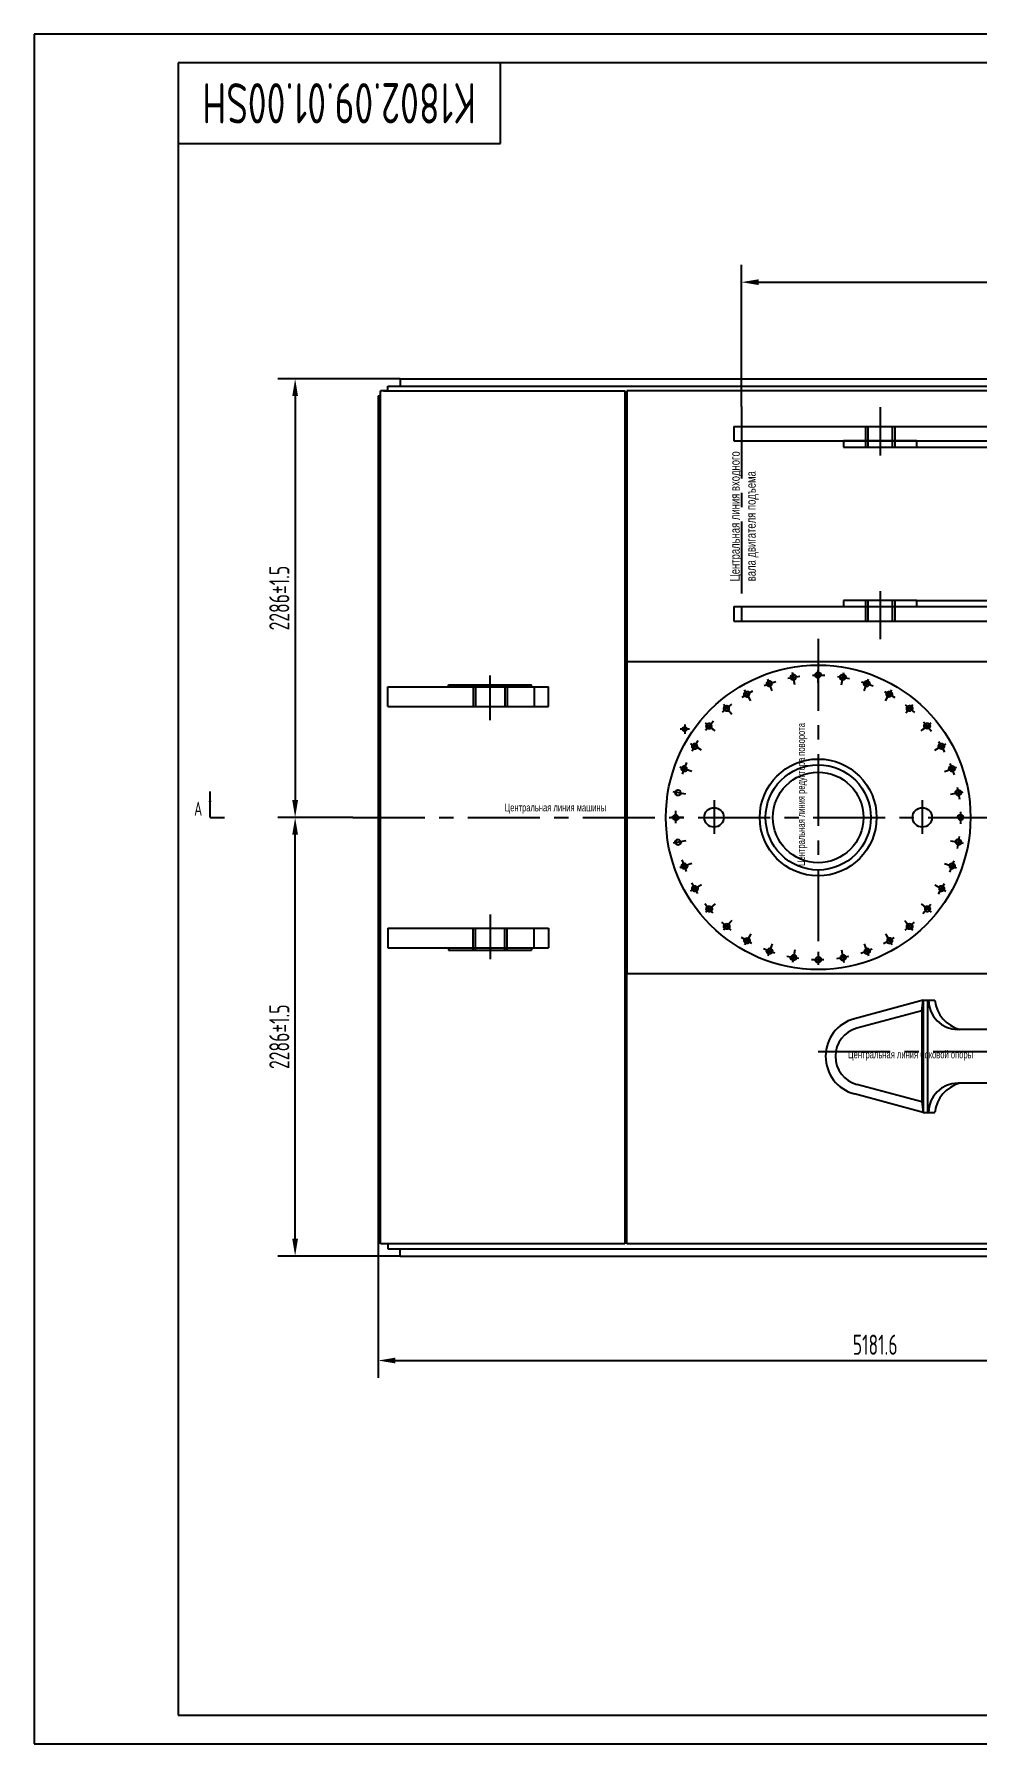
# Model space of a CAD drawing. Header units: millimetres. Extents: x 0 to 12600, y 0 to 8910.
# Drawn here: x 0 to 4919, y 0 to 8910 of the extents above; entities that cross this region are included whole.
import ezdxf
from ezdxf.enums import TextEntityAlignment as Align

# ---------------------------------------------------------------- set-up
doc = ezdxf.new("R2010")
doc.units = ezdxf.units.MM
doc.header["$LTSCALE"] = 300
doc.linetypes.add('F', pattern=[0.75, 0.5, -0.25])
doc.linetypes.add('G', pattern=[2, 1.25, -0.25, 0.25, -0.25])
for name, color, linetype in [('01', 7, 'Continuous'), ('02', 1, 'Continuous'), ('04', 2, 'F'), ('05', 4, 'G'), ('08', 1, 'Continuous'), ('11', 3, 'Continuous')]:
    doc.layers.add(name, color=color, linetype=linetype)
doc.styles.get("Standard").update_dxf_attribs({"font": 'isocp', "width": 0.707, "bigfont": 'intecad.shx'})
doc.dimstyles.new('INTE', dxfattribs={"dimscale": 30, "dimtxt": 3.5, "dimasz": 3, "dimexe": 3, "dimexo": 0, "dimgap": 1, "dimtad": 1, "dimdsep": 46, "dimtxsty": 'Standard', "dimcen": 0, "dimclrd": 1, "dimclre": 1, "dimclrt": 3, "dimadec": 0, "dimazin": 0, "dimtfac": 1, "dimtmove": 0, "dimatfit": 0, "dimfxl": 1, "dimarcsym": 0})

# ---------------------------------------------------------------- blocks, each defined once
blk = doc.blocks.new('*D14')
at = {"layer": '08', "color": 1, "lineweight": -2}
for p, q in [((1660.4, 4828), (1270.1, 4828)), ((1360.1, 2632), (1360.1, 4738)), ((1907.4, 2542), (1270.1, 2542))]:
    blk.add_line(p, q, dxfattribs=at)
at = {"layer": '08', "color": 1}
for points in [[(1345.1, 4738), (1375.1, 4738), (1360.1, 4828)], [(1345.1, 2632), (1375.1, 2632), (1360.1, 2542)]]:
    blk.add_solid(points, dxfattribs=at)
at = {"layer": 'Defpoints', "color": 0}
for p in [(1360.1, 4828), (1660.4, 4828), (1907.4, 2542)]:
    blk.add_point(p, dxfattribs=at)
at = {"layer": '08', "color": 3, "insert": (1277.6, 3685), "char_height": 105, "attachment_point": 5, "rotation": 90}
blk.add_mtext('2286{\\C3;%%p1.5}', dxfattribs=at)
blk = doc.blocks.new('*D15')
at = {"layer": '08', "color": 1, "lineweight": -2}
for p, q in [((1907.4, 7114), (1270.1, 7114)), ((1360.1, 7024), (1360.1, 4918)), ((1660.4, 4828), (1270.1, 4828))]:
    blk.add_line(p, q, dxfattribs=at)
at = {"layer": '08', "color": 1}
for points in [[(1345.1, 7024), (1375.1, 7024), (1360.1, 7114)], [(1345.1, 4918), (1375.1, 4918), (1360.1, 4828)]]:
    blk.add_solid(points, dxfattribs=at)
at = {"layer": 'Defpoints', "color": 0}
for p in [(1907.4, 7114), (1360.1, 4828), (1660.4, 4828)]:
    blk.add_point(p, dxfattribs=at)
at = {"layer": '08', "color": 3, "insert": (1277.6, 5971), "char_height": 105, "attachment_point": 5, "rotation": 90}
blk.add_mtext('2286{\\C3;%%p1.5}', dxfattribs=at)
blk = doc.blocks.new('*D16')
at = {"layer": '08', "color": 1, "lineweight": -2}
for p, q in [((1792.8, 2631), (1792.8, 1907.5)), ((6974.4, 2435.1), (6974.4, 1907.5)), ((1882.8, 1997.5), (6884.4, 1997.5))]:
    blk.add_line(p, q, dxfattribs=at)
at = {"layer": '08', "color": 1}
for points in [[(1882.8, 2012.5), (1882.8, 1982.5), (1792.8, 1997.5)], [(6884.4, 2012.5), (6884.4, 1982.5), (6974.4, 1997.5)]]:
    blk.add_solid(points, dxfattribs=at)
at = {"layer": 'Defpoints', "color": 0}
for p in [(1792.8, 2631), (6974.4, 2435.1), (6974.4, 1997.5)]:
    blk.add_point(p, dxfattribs=at)
at = {"layer": '08', "color": 3, "insert": (4383.6, 2080), "char_height": 105, "attachment_point": 5}
blk.add_mtext('5181.6', dxfattribs=at)
blk = doc.blocks.new('*D17')
at = {"layer": '08', "color": 1, "lineweight": -2}
for p, q in [((3686.1, 6969.8), (3686.1, 7707.6)), ((6974.4, 7220.9), (6974.4, 7707.6)), ((3776.1, 7617.6), (6884.4, 7617.6))]:
    blk.add_line(p, q, dxfattribs=at)
at = {"layer": '08', "color": 1}
for points in [[(3776.1, 7632.6), (3776.1, 7602.6), (3686.1, 7617.6)], [(6884.4, 7632.6), (6884.4, 7602.6), (6974.4, 7617.6)]]:
    blk.add_solid(points, dxfattribs=at)
at = {"layer": 'Defpoints', "color": 0}
for p in [(6974.4, 7617.6), (6974.4, 7220.9), (3686.1, 6969.8)]:
    blk.add_point(p, dxfattribs=at)
at = {"layer": '08', "color": 3, "insert": (5330.3, 7700.1), "char_height": 105, "attachment_point": 5}
blk.add_mtext('3288.3', dxfattribs=at)
blk = doc.blocks.new('rwer')
at = {"layer": '01', "color": 7, "linetype": 'Continuous'}
for centre in [(9608.8, 5524.8), (9733.6, 5558.2), (9862.4, 5569.5), (9991.2, 5558.2), (10116, 5524.8), (9491.7, 5470.1), (10233.2, 5470.1), (9385.8, 5396), (10339, 5396), (9294.4, 5304.6), (10430.4, 5304.6), (9220.2, 5198.7), (10504.6, 5198.7), (9165.6, 5081.6), (10559.2, 5081.6), (9132.2, 4956.7), (10592.6, 4956.7), (9120.9, 4828), (10603.9, 4828), (9132.2, 4699.2), (10592.6, 4699.2), (9165.6, 4574.4), (10559.2, 4574.4), (9220.2, 4457.2), (10504.6, 4457.2), (9294.4, 4351.4), (10430.4, 4351.4), (9385.8, 4260), (9491.7, 4185.8), (10233.2, 4185.8), (10339, 4260), (9608.8, 4131.2), (9733.6, 4097.7), (9862.4, 4086.5), (9991.2, 4097.7), (10116, 4131.2)]:
    blk.add_circle(centre, 12.9, dxfattribs=at)
at = {"layer": '02', "color": 1, "linetype": 'Continuous'}
for centre, start, end in [((9608.8, 5524.8), 290, 200.66034), ((9733.6, 5558.2), 280, 190.66034), ((9862.4, 5569.5), 270, 180.66034), ((9991.2, 5558.2), 260, 170.66034), ((10116, 5524.8), 250, 160.66034), ((9491.7, 5470.1), 300, 210.66034), ((10233.2, 5470.1), 240, 150.66034), ((9385.8, 5396), 310, 220.66034), ((10339, 5396), 230, 140.66034), ((9294.4, 5304.6), 320, 230.66034), ((10430.4, 5304.6), 220, 130.66034), ((9220.2, 5198.7), 330, 240.66034), ((10504.6, 5198.7), 210, 120.66034), ((9165.6, 5081.6), 340, 250.66034), ((10559.2, 5081.6), 200, 110.66034), ((9132.2, 4956.7), 350, 260.66034), ((10592.6, 4956.7), 190, 100.66034), ((9120.9, 4828), 0, 270.66034), ((10603.9, 4828), 180, 90.66034), ((9132.2, 4699.2), 10, 280.66034), ((10592.6, 4699.2), 170, 80.66034), ((9165.6, 4574.4), 20, 290.66034), ((10559.2, 4574.4), 160, 70.66034), ((9220.2, 4457.2), 30, 300.66034), ((10504.6, 4457.2), 150, 60.66034), ((9294.4, 4351.4), 40, 310.66034), ((10430.4, 4351.4), 140, 50.66034), ((9385.8, 4260), 139.33966, 50), ((9491.7, 4185.8), 60, 330.66034), ((10233.2, 4185.8), 120, 30.66034), ((10339, 4260), 130, 40.66034), ((9608.8, 4131.2), 70, 340.66034), ((9733.6, 4097.7), 80, 350.66034), ((9862.4, 4086.5), 90, 0.66034), ((9991.2, 4097.7), 100, 10.66034), ((10116, 4131.2), 110, 20.66034)]:
    blk.add_arc(centre, 15, start, end, dxfattribs=at)
at = {"layer": '05'}
for p, q in [((9636.3, 5534.8), (9576.6, 5513.1)), ((9619.1, 5496.4), (9599.8, 5549.3)), ((9762.4, 5563.3), (9699.9, 5552.3)), ((9738.9, 5528.5), (9729.1, 5584)), ((9740.6, 5518.6), (9735.4, 5548.1)), ((9891.6, 5569.5), (9828.2, 5569.5)), ((9862.4, 5539.3), (9862.4, 5595.6)), ((9862.4, 5529.3), (9862.4, 5559.3)), ((10019.9, 5553.1), (9957.5, 5564.2)), ((9984.2, 5518.6), (9989.4, 5548.1)), ((9985.9, 5528.5), (9995.7, 5584)), ((10143.5, 5514.8), (10083.9, 5536.5)), ((10105.7, 5496.4), (10125, 5549.3)), ((9517, 5484.7), (9462, 5453)), ((9506.7, 5444), (9478.6, 5492.8)), ((9511.8, 5435.3), (9496.8, 5461.3)), ((9511.8, 5435.3), (9496.8, 5461.3)), ((9622.6, 5487), (9612.3, 5515.2)), ((10102.3, 5487), (10112.5, 5515.2)), ((10258.5, 5455.5), (10203.5, 5487.2)), ((10213, 5435.3), (10228, 5461.3)), ((10218.1, 5444), (10246.2, 5492.8)), ((9408.2, 5414.8), (9359.6, 5374)), ((9405.1, 5372.9), (9369, 5416)), ((10361.4, 5377.2), (10312.8, 5418)), ((10313.2, 5365.2), (10332.5, 5388.2)), ((10319.7, 5372.9), (10355.8, 5416)), ((9313.2, 5327), (9272.4, 5278.4)), ((9317.5, 5285.2), (9274.3, 5321.4)), ((9325.2, 5278.8), (9302.2, 5298)), ((10399.6, 5278.8), (10422.6, 5298)), ((10407.3, 5285.2), (10450.5, 5321.4)), ((10449.2, 5282.2), (10408.4, 5330.8)), ((9246.3, 5183.7), (9197.6, 5211.8)), ((9234.9, 5224), (9203.1, 5169.1)), ((9255.1, 5178.6), (9229.1, 5193.6)), ((10469.7, 5178.6), (10495.7, 5193.6)), ((10478.5, 5183.7), (10527.2, 5211.8)), ((10519.2, 5173.4), (10487.5, 5228.4)), ((9193.9, 5071.3), (9141, 5090.5)), ((9175.6, 5109), (9153.9, 5049.4)), ((10530.9, 5071.3), (10583.8, 5090.5)), ((10569.2, 5054.1), (10547.5, 5113.7)), ((9203.4, 5067.8), (9175.2, 5078.1)), ((10521.4, 5067.8), (10549.6, 5078.1)), ((9161.8, 4951.5), (9106.4, 4961.3)), ((9137.2, 4985.5), (9126.2, 4923)), ((9171.8, 4949.8), (9142.2, 4955)), ((10553, 4949.8), (10582.6, 4955)), ((10563, 4951.5), (10618.4, 4961.3)), ((9151, 4828), (9094.7, 4828)), ((9120.9, 4857.2), (9120.9, 4793.8)), ((9161.1, 4828), (9131.1, 4828)), ((10563.7, 4828), (10593.7, 4828)), ((10573.8, 4828), (10630.1, 4828)), ((10603.9, 4798.8), (10603.9, 4862.2)), ((9127.1, 4728), (9138.1, 4665.5)), ((9161.8, 4704.5), (9106.4, 4694.7)), ((9171.8, 4706.2), (9142.2, 4701)), ((10553, 4706.2), (10582.6, 4701)), ((10563, 4704.5), (10618.4, 4694.7)), ((9193.9, 4584.7), (9141, 4565.4)), ((9155.6, 4601.8), (9177.3, 4542.2)), ((9203.4, 4588.1), (9175.2, 4577.9)), ((10521.4, 4588.1), (10549.6, 4577.9)), ((10530.9, 4584.7), (10583.8, 4565.4)), ((10549.2, 4546.9), (10570.9, 4606.5)), ((9246.3, 4472.3), (9197.6, 4444.1)), ((9205.6, 4482.5), (9237.4, 4427.6)), ((9255.1, 4477.3), (9229.1, 4462.3)), ((10469.7, 4477.3), (10495.7, 4462.3)), ((10478.5, 4472.3), (10527.2, 4444.1)), ((10489.9, 4431.9), (10521.7, 4486.9)), ((9317.5, 4370.7), (9274.3, 4334.5)), ((9275.6, 4373.7), (9316.4, 4325.1)), ((9325.2, 4377.2), (9302.2, 4357.9)), ((10399.6, 4377.2), (10422.6, 4357.9)), ((10407.3, 4370.7), (10450.5, 4334.5)), ((10411.6, 4329), (10452.4, 4377.6)), ((9408.2, 4241.2), (9359.6, 4281.9)), ((9405.1, 4283), (9369, 4239.9)), ((9411.6, 4290.8), (9392.3, 4267.8)), ((10313.2, 4290.8), (10332.5, 4267.8)), ((10316.6, 4241.2), (10365.2, 4281.9)), ((10319.7, 4283), (10355.8, 4239.9)), ((9466.3, 4200.4), (9521.3, 4168.7)), ((9506.7, 4211.9), (9478.6, 4163.2)), ((9511.8, 4220.7), (9496.8, 4194.7)), ((10207.8, 4171.2), (10262.8, 4202.9)), ((10213, 4220.7), (10228, 4194.7)), ((10218.1, 4211.9), (10246.2, 4163.2)), ((9581.3, 4141.2), (9640.9, 4119.5)), ((9619.1, 4159.5), (9599.8, 4106.6)), ((9622.6, 4169), (9612.3, 4140.8)), ((9704.9, 4102.8), (9767.3, 4091.8)), ((9738.9, 4127.4), (9729.1, 4072)), ((9740.6, 4137.4), (9735.4, 4107.8)), ((9862.4, 4126.7), (9862.4, 4096.7)), ((9862.4, 4116.6), (9862.4, 4060.3)), ((9962.4, 4092.7), (10024.9, 4103.7)), ((9984.2, 4137.4), (9989.4, 4107.8)), ((9985.9, 4127.4), (9995.7, 4072)), ((10088.6, 4121.2), (10148.2, 4142.9)), ((10102.3, 4169), (10112.5, 4140.8)), ((10105.7, 4159.5), (10125, 4106.6)), ((9833.2, 4086.5), (9896.6, 4086.5))]:
    blk.add_line(p, q, dxfattribs=at)
blk = doc.blocks.new('*U39', base_point=(251.96, 168.31))
at = {"layer": '01'}
for p, q in [((251.96, 168.31), (251.96, 182.31)), ((195.96, 168.31), (251.96, 168.31))]:
    blk.add_line(p, q, dxfattribs=at)
blk = doc.blocks.new('*U40')
at = {"layer": '04'}
blk.add_blockref('*U39', (0, 0), dxfattribs=at)
blk = doc.blocks.new('*U41')
at = {"layer": '01'}
for points in [[(415, 292), (25, 292)], [(25, 292), (25, 5)], [(25, 5), (415, 5)]]:
    blk.add_lwpolyline(points, dxfattribs=at)
at = {"layer": '02'}
for points in [[(420, 297), (0, 297)], [(0, 297), (0, 0)], [(0, 0), (420, 0)]]:
    blk.add_lwpolyline(points, dxfattribs=at)

msp = doc.modelspace()

# ---------------------------------------------------------------- linework, layer by layer
for p, q in [((4657.976, 3874.979), (4673.976, 3874.979)), ((5259.403, 3722.979), (4814.316, 3722.979)), ((5259.403, 3442.979), (4814.316, 3442.979)), ((4657.976, 3290.979), (4693.741, 3290.979))]:
    msp.add_line(p, q)
for centre, start, end in [((4871.485, 3895.602), 186.6184837, 254.7356286), ((4871.485, 3270.355), 105.2643714, 173.3815163)]:
    msp.add_arc(centre, 178.936, start, end)
at = {"layer": '01'}
for p, q in [((1805.403, 2605.479), (1805.403, 7050.479)), ((1843.403, 7050.479), (1805.403, 7050.479)), ((1843.403, 7075.979), (10746.403, 7075.979)), ((1843.403, 7050.479), (1843.403, 7075.979)), ((1907.403, 7113.979), (1907.403, 7075.979)), ((9717.394, 7050.988), (3088.403, 7050.988)), ((3088.403, 7050.988), (3088.403, 5640.988)), ((1792.803, 7024.979), (1805.403, 7024.979)), ((1792.803, 7024.979), (1792.803, 2630.979)), ((3647.403, 6865.979), (5882.403, 6865.979)), ((3647.403, 6865.979), (3647.403, 6789.979)), ((3647.403, 6789.979), (5882.403, 6789.979)), ((4599.903, 6789.979), (4218.903, 6789.979)), ((4218.903, 6789.979), (4218.903, 6758.279)), ((4599.903, 6758.279), (4599.903, 6789.979)), ((4218.903, 6758.279), (4599.903, 6758.279)), ((3647.403, 5926.479), (5882.403, 5926.479)), ((3647.403, 5926.479), (3647.403, 5850.479)), ((4599.903, 5958.279), (4218.903, 5958.279)), ((4218.903, 5958.279), (4218.903, 5926.479)), ((4218.903, 5926.479), (4599.903, 5926.479)), ((4599.903, 5926.479), (4599.903, 5958.279)), ((3647.403, 5850.479), (5882.403, 5850.479)), ((3088.403, 5640.988), (10635.403, 5640.988)), ((3088.403, 5640.988), (3088.403, 4014.988)), ((3088.403, 5640.988), (10635.403, 5640.988)), ((2160.403, 5507.829), (2160.403, 5519.829)), ((2160.403, 5519.829), (2592.403, 5519.829)), ((2592.403, 5507.829), (2592.403, 5519.829)), ((916.504, 4827.979), (991.504, 4827.979)), ((2160.403, 4148.129), (2160.403, 4136.129)), ((2160.403, 4136.129), (2592.403, 4136.129)), ((2592.403, 4148.129), (2592.403, 4136.129)), ((3088.403, 4014.988), (10635.403, 4014.988)), ((4632.952, 3874.979), (4275.353, 3779.046)), ((4625.952, 3820.297), (4632.952, 3874.979)), ((4632.952, 3874.979), (4632.952, 3290.979)), ((4632.952, 3874.979), (4657.976, 3874.979)), ((4625.952, 3820.297), (4288.568, 3729.788)), ((4625.952, 3820.297), (4625.952, 3345.66)), ((4632.952, 3290.979), (4275.353, 3386.911)), ((4625.952, 3345.66), (4288.568, 3436.17)), ((4625.952, 3345.66), (4632.952, 3290.979)), ((4632.952, 3290.979), (4657.976, 3290.979)), ((1792.803, 2630.979), (1805.403, 2630.979)), ((1843.403, 2605.479), (1805.403, 2605.479)), ((1843.403, 2605.479), (1843.403, 2579.979)), ((1843.403, 2579.979), (10746.394, 2579.979)), ((1907.403, 2541.979), (1907.403, 2579.979))]:
    msp.add_line(p, q, dxfattribs=at)
at = {"layer": '01', "color": 7, "linetype": 'Continuous'}
for p, q in [((1821.403, 7050.479), (3078.403, 7050.479)), ((1907.403, 7113.979), (10244.394, 7113.979)), ((3078.403, 7050.479), (3078.403, 2605.479)), ((1843.403, 5507.829), (2681.403, 5507.829)), ((1843.403, 5405.829), (1843.403, 5507.829)), ((2605.403, 5507.829), (2605.403, 5405.829)), ((2681.403, 5405.829), (2681.403, 5507.829)), ((1843.403, 5405.829), (2681.403, 5405.829)), ((1843.403, 4250.129), (2681.403, 4250.129)), ((1843.403, 4250.129), (1843.403, 4148.129)), ((2605.403, 4148.129), (2605.403, 4250.129)), ((2681.403, 4250.129), (2681.403, 4148.129)), ((1843.403, 4148.129), (2681.403, 4148.129)), ((3088.403, 4014.988), (10635.403, 4014.988)), ((3088.403, 2604.988), (3088.403, 4014.988)), ((4657.976, 3290.979), (4657.976, 3874.979)), ((4657.976, 3874.979), (4693.741, 3874.979)), ((4673.976, 3874.979), (4673.976, 3874.979)), ((3078.403, 2605.479), (1821.403, 2605.479)), ((9717.394, 2604.988), (3088.403, 2604.988)), ((1907.403, 2541.979), (10244.394, 2541.979))]:
    msp.add_line(p, q, dxfattribs=at)
at = {"layer": '01'}
for centre, radius in [((4086.403, 4828.407), 793.75), ((3390.903, 5288.179), 11), ((4086.403, 4827.979), 304.5), ((4086.403, 4827.979), 274), ((4086.403, 4827.979), 236), ((3543.603, 4827.979), 50.8), ((4629.203, 4827.979), 50.8)]:
    msp.add_circle(centre, radius, dxfattribs=at)
at = {"layer": '01', "color": 7, "linetype": 'Continuous'}
for centre, start, end in [((4814.316, 3874.979), 180, 270), ((4814.316, 3290.979), 90, 180)]:
    msp.add_arc(centre, 152, start, end, dxfattribs=at)
at = {"layer": '01'}
for radius in [203, 152]:
    msp.add_arc((4327.952, 3582.979), radius, 105.0171065, 254.9828935, dxfattribs=at)
at = {"layer": '02', "color": 1, "linetype": 'Continuous'}
for p, q in [((4599.903, 6758.279), (6961.903, 6758.279)), ((4599.903, 5958.279), (6961.903, 5958.279))]:
    msp.add_line(p, q, dxfattribs=at)
at = {"layer": '02'}
msp.add_line((916.504, 4827.979), (916.504, 4962.979), dxfattribs=at)
msp.add_lwpolyline([(916.504, 4962.979, 0, 13.5, 0), (916.504, 4908.979, 0, 0, 0)], format="xyseb", dxfattribs=at)
at = {"layer": '04', "color": 2, "linetype": 'F'}
for p, q in [((4333.403, 6865.979), (4333.403, 6758.279)), ((4345.903, 6865.979), (4345.903, 6758.279)), ((4472.903, 6865.979), (4472.903, 6758.279)), ((4485.403, 6865.979), (4485.403, 6758.279)), ((4333.403, 5958.179), (4333.403, 5850.479)), ((4345.903, 5958.179), (4345.903, 5850.479)), ((4472.903, 5958.179), (4472.903, 5850.479)), ((4485.403, 5958.179), (4485.403, 5850.479)), ((2288.503, 5519.829), (2288.503, 5405.829)), ((2300.503, 5519.829), (2300.503, 5405.829)), ((2453.503, 5519.829), (2453.503, 5405.829)), ((2465.503, 5519.829), (2465.503, 5405.829)), ((2681.485, 5455.832), (2681.659, 5457.825)), ((2288.503, 4136.129), (2288.503, 4250.129)), ((2300.503, 4136.129), (2300.503, 4250.129)), ((2453.503, 4136.129), (2453.503, 4250.129)), ((2465.503, 4136.129), (2465.503, 4250.129)), ((2681.485, 4200.125), (2681.659, 4198.132))]:
    msp.add_line(p, q, dxfattribs=at)
at = {"layer": '05', "color": 4, "linetype": 'G'}
for p, q in [((3686.103, 6969.832), (3686.103, 5812.282)), ((4409.403, 6965.594), (4409.403, 6715.087)), ((4409.403, 6007.894), (4409.403, 5757.287)), ((4086.403, 5758.34), (4086.403, 4093.782)), ((2377.003, 5334.145), (2377.003, 5567.024)), ((3543.603, 4917.705), (3543.603, 4742.947)), ((4629.203, 4917.705), (4629.203, 4742.947)), ((1660.382, 4827.979), (10910.91, 4827.979)), ((2377.003, 4321.813), (2377.003, 4088.933)), ((4086.403, 3608.779), (6481.858, 3608.779))]:
    msp.add_line(p, q, dxfattribs=at)
at = {"layer": '05'}
for p, q in [((3415.249, 5288.179), (3366.556, 5288.179)), ((3390.903, 5312.525), (3390.903, 5263.832))]:
    msp.add_line(p, q, dxfattribs=at)

# ---------------------------------------------------------------- block references
at = {"layer": '01', "xscale": 30, "yscale": 30, "zscale": 30}
msp.add_blockref('*U41', (0, 0), dxfattribs=at)
at = {"layer": '01', "xscale": 30, "yscale": 30}
msp.add_blockref('*U40', (2430, 8340), dxfattribs=at)
at = {"layer": '05', "xscale": -1, "rotation": 359.9999999999998}
msp.add_blockref('rwer', (13948.805, 0), dxfattribs=at)

# ---------------------------------------------------------------- texts
at = {"layer": '01', "attachment_point": 1, "rotation": 90}
for s, insert, char_height in [('{\\fArial|b0|i0|c204|p34;\\C3;Центральная линия входного \\Pвала двигателя подъема}', (3627.586, 6058.722), 50), ('{\\fArial|b0|i0|c204|p34;\\C3;Центральная линия редуктора поворота}', (3977.434, 4574.518), 40)]:
    msp.add_mtext(s, dxfattribs=dict(at, insert=insert, char_height=char_height))
at = {"layer": '01', "char_height": 40, "attachment_point": 1}
for s, insert in [('{\\fArial|b0|i0|c204|p34;\\C3;Центральная линия машины}', (2451.759, 4899.557)), ('{\\fArial|b0|i0|c204|p34;\\C3;Центральная линия боковой опоры}', (4241.994, 3612.533))]:
    msp.add_mtext(s, dxfattribs=dict(at, insert=insert))
at = {"layer": '11', "width": 0.696133}
msp.add_text('K1802.09.01.00SH', height=210, rotation=180, dxfattribs=at).set_placement((2303.287, 8655), (876.713, 8655), align=Align.FIT)
at = {"layer": '11', "width": 0.707}
msp.add_text('A', height=73.5, dxfattribs=at).set_placement((833.748, 4815.195), align=Align.BOTTOM_LEFT)

# ---------------------------------------------------------------- dimensions: what is measured, and where the dimension line sits
at = {"layer": '08'}
for base, p1, p2, picture, middle in [((6974.403, 7617.635), (3686.103, 6969.832), (6974.403, 7220.869), '*D17', (5330.253, 7700.145)), ((6974.403, 1997.499), (1792.803, 2630.979), (6974.403, 2435.069), '*D16', (4383.603, 2079.999))]:
    dim = msp.add_linear_dim(base=base, p1=p1, p2=p2, dimstyle='INTE', dxfattribs=at)
    dim.commit()
    dim.dimension.update_dxf_attribs({"geometry": picture, "text_midpoint": middle})
for p1, angle, picture, middle in [((1907.403, 7113.979), 270, '*D15', (1277.62, 5970.979)), ((1907.403, 2541.979), 90, '*D14', (1277.62, 3684.979))]:
    dim = msp.add_linear_dim(base=(1360.13, 4827.979), p1=p1, p2=(1660.382, 4827.979), angle=angle, text='2286{\\C3;%%p1.5}', dimstyle='INTE', dxfattribs=at)
    dim.commit()
    dim.dimension.update_dxf_attribs({"geometry": picture, "text_midpoint": middle})

doc.saveas('drawing.dxf')
